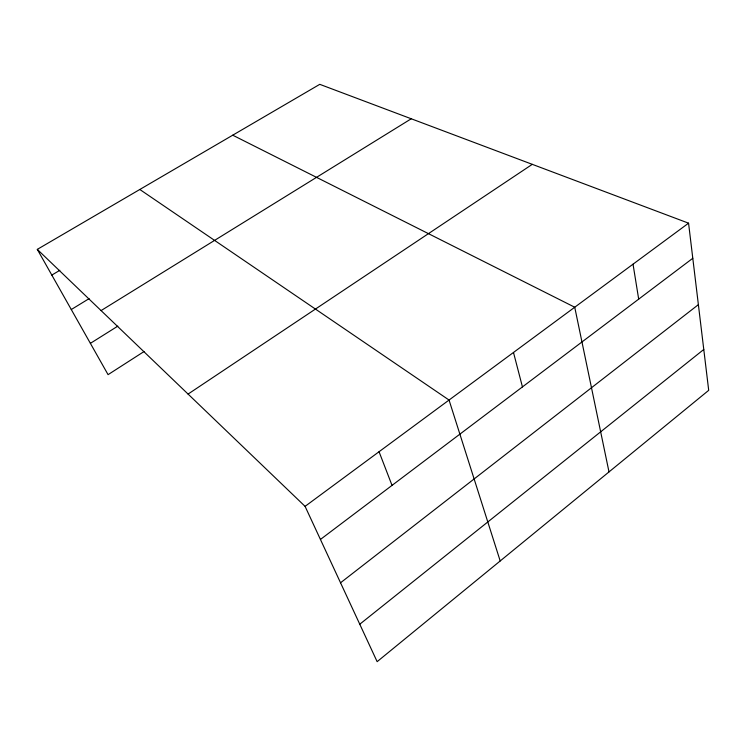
<?xml version="1.0" encoding="UTF-8"?>
<svg xmlns="http://www.w3.org/2000/svg" width="746" height="746" viewBox="0 0 746 746"><rect width="100%" height="100%" fill="white"/><g stroke="black" fill="none" stroke-linecap="round" stroke-linejoin="round"><path stroke-width="1.12" d="M359.768 624.225L703.776 349.473M340.54 582.785L698.377 304.666M320.435 539.451L692.792 258.284M305.077 506.357L688.567 223.175L708.7 390.335L377.14 661.665L305.077 506.357L37.3 249.378L319.773 84.335L688.567 223.175M188.076 394.075L532.28 164.344M144.025 351.553L108.067 374.651L37.3 249.378M90.378 343.346L117.821 326.133M101.074 310.588L411.251 118.773M71.28 309.534L89.1 298.633M51.819 275.087L59.82 270.313M232.733 135.194L574.737 307.231L609.006 471.92M139.819 189.484L449.045 400.043L500.193 560.964M379.052 451.731L392.032 485.385M513.49 352.457L522.442 386.922M633.028 264.187L638.688 299.146"/></g></svg>
